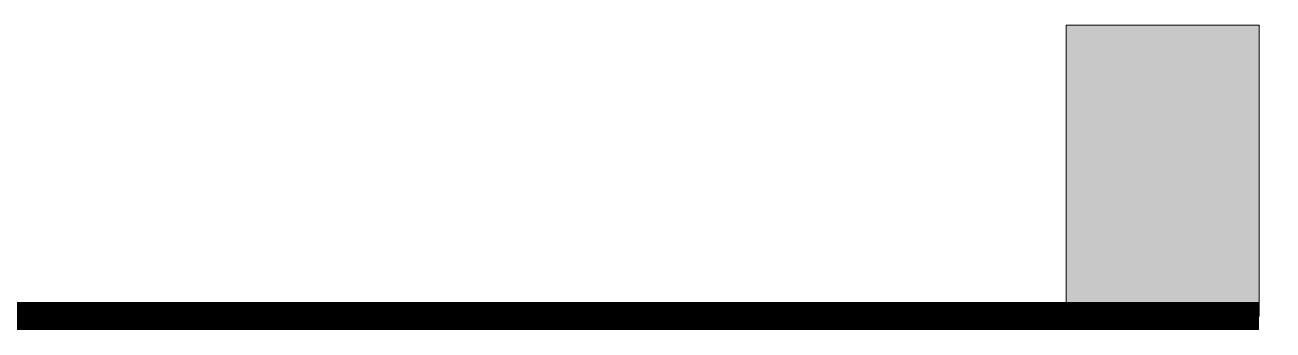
# Model space of a CAD drawing. Header units: millimetres. Extents: x 29001 to 40804, y -8833 to -5892.
# Drawn here: x 31495.6 to 31644, y -8038.8 to -8002.5 of the extents above; entities that cross this region are included whole.
import ezdxf
from ezdxf.enums import TextEntityAlignment as Align

# ---------------------------------------------------------------- set-up
doc = ezdxf.new("R2010")
doc.units = ezdxf.units.MM
doc.linetypes.add('DASHDOT2', pattern=[0.5, 0.25, -0.125, 0, -0.125])
doc.layers.add('xxx_Auto_SIGN_GENERAL', color=51, linetype='Continuous', lineweight=0)
doc.layers.add('xxx_Auto_Yardimci_Isaret Genel', color=51, linetype='Continuous', lineweight=0)
doc.styles.add('AUTOBAN', font='')
doc.styles.get('AUTOBAN').set_extended_font_data('Helvetica Normal Tr')

# ---------------------------------------------------------------- blocks, each defined once
blk = doc.blocks.new('*U146')
at = {"layer": 'xxx_Auto_Yardimci_Isaret Genel'}
h = blk.add_hatch(color=256, dxfattribs=at)
h.dxf.hatch_style = 1
h.paths.add_polyline_path([(24341.859, 87997.185), (24341.859, 88007.568), (24334.981, 88007.568), (24334.981, 87997.185)])
blk.add_lwpolyline([(24341.859, 87997.185), (24341.859, 88007.568), (24334.981, 88007.568), (24334.981, 87997.185), (24341.859, 87997.185)], dxfattribs=at)
at = {"layer": 'xxx_Auto_Yardimci_Isaret Genel', "linetype": 'DASHDOT2', "ltscale": 50, "const_width": 1}
blk.add_lwpolyline([(24341.859, 87997.185), (23578.167, 87997.185)], dxfattribs=at)
at = {"layer": 'xxx_Auto_Yardimci_Isaret Genel', "style": 'AUTOBAN', "width": 0.8}
for tag, p in [('SECTION', (23565.843, 88001.763)), ('SHEET', (23565.843, 87992.457))]:
    blk.add_attdef(tag, text='', height=5, dxfattribs=at).set_placement(p, align=Align.MIDDLE)

msp = doc.modelspace()

# ---------------------------------------------------------------- block references
at = {"layer": 'xxx_Auto_SIGN_GENERAL', "lineweight": 0, "xscale": 3.333333333333333, "yscale": 3.333333333333333, "zscale": 3.333333333333333}
msp.add_blockref('*U146', (-49497.15, -301361.04), dxfattribs=at)

doc.saveas('drawing.dxf')
